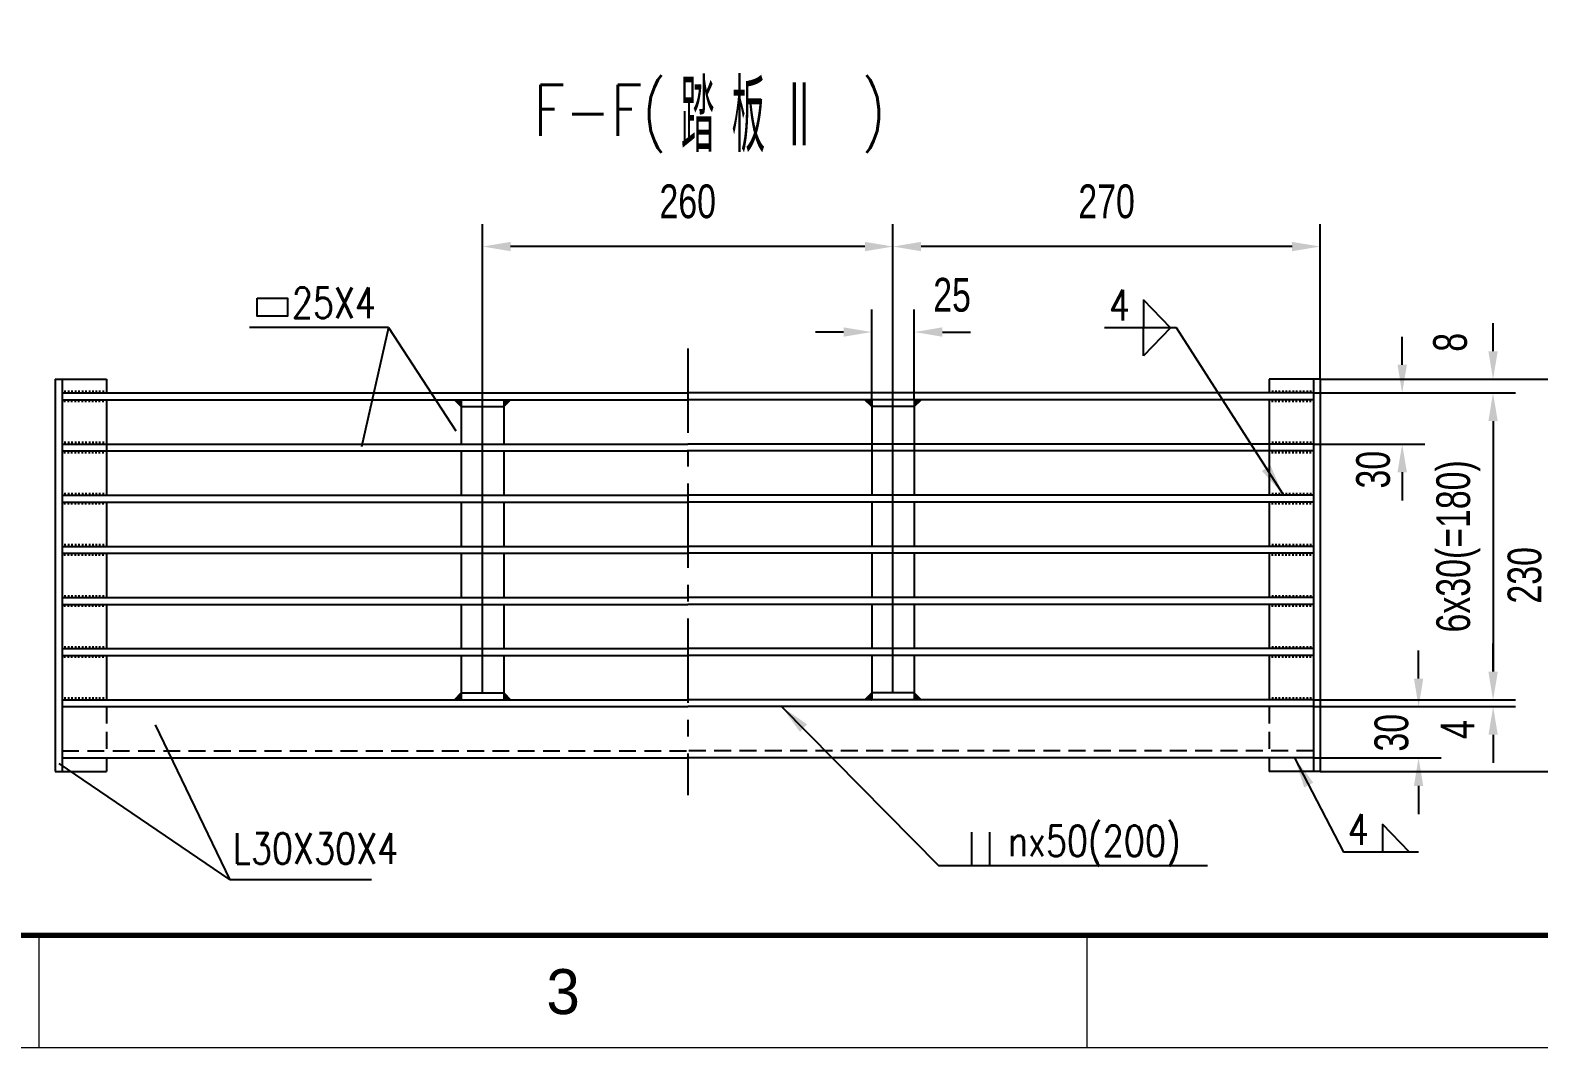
# Model space of a CAD drawing. Extents: x 148 to 221443, y -36682 to 6758.
# Drawn here: x 170254 to 172936, y -12368 to -10559 of the extents above; entities that cross this region are included whole.
import ezdxf
from ezdxf.enums import TextEntityAlignment as Align

# ---------------------------------------------------------------- set-up
doc = ezdxf.new("R2010")
doc.units = 0
doc.header["$LTSCALE"] = 10
doc.header["$MEASUREMENT"] = 0
doc.linetypes.add('CENTERX2', pattern=[4, 2.5, -0.5, 0.5, -0.5])
doc.linetypes.add('HIDDENX2', pattern=[0.75, 0.5, -0.25])
for name, color, linetype in [('2', 4, 'Continuous'), ('CENTER', 1, 'CENTERX2'), ('DIM', 4, 'Continuous'), ('HIDDEN', 7, 'HIDDENX2'), ('RED', 7, 'Continuous')]:
    doc.layers.add(name, color=color, linetype=linetype)
doc.layers.add('2（细实线）', color=3, linetype='Continuous', lineweight=20)
doc.layers.add('图框层', color=7, linetype='Continuous', lineweight=15)
doc.styles.add('HZ', font='ROMS.SHX', dxfattribs={"width": 0.75, "bigfont": 'GBCBIG.SHX'})
doc.styles.get("Standard").update_dxf_attribs({"font": 'wison_e.shx', "width": 0.75, "bigfont": 'wison_c.shx'})
doc.styles.add('XW', font='ROMANS.shx', dxfattribs={"width": 0.85})
doc.dimstyles.new('DIM1', dxfattribs={"dimscale": 20, "dimtxt": 3, "dimasz": 2.5, "dimexe": 2, "dimexo": 0, "dimgap": 1, "dimtad": 0, "dimdec": 0, "dimzin": 0, "dimdsep": 46, "dimtxsty": 'Standard', "dimcen": 2, "dimclrd": 3, "dimclre": 3, "dimclrt": 3, "dimadec": 0, "dimazin": 0, "dimtfac": 0.666667, "dimtdec": 0, "dimtofl": 0, "dimtmove": 2, "dimatfit": 1, "dimfxl": 2, "dimtvp": 1.333333, "dimtolj": 1, "dimtzin": 0, "dimarcsym": 0})

# ---------------------------------------------------------------- blocks, each defined once
blk = doc.blocks.new('*D744')
at = {"layer": 'Defpoints', "color": 0}
for p in [(171825.5, -11095.6), (171749.8, -11215.9), (171825.5, -11215.9)]:
    blk.add_point(p, dxfattribs=at)
at = {"layer": 'DIM', "color": 3, "lineweight": -2}
for p, q in [((171749.8, -11215.9), (171749.8, -11055.6)), ((171825.5, -11215.9), (171825.5, -11055.6)), ((171699.8, -11095.6), (171649.8, -11095.6)), ((171875.5, -11095.6), (171925.5, -11095.6))]:
    blk.add_line(p, q, dxfattribs=at)
at = {"layer": 'DIM', "color": 3}
for points in [[(171699.8, -11103.9), (171699.8, -11087.2), (171749.8, -11095.6)], [(171875.5, -11087.2), (171875.5, -11103.9), (171825.5, -11095.6)]]:
    blk.add_solid(points, dxfattribs=at)
at = {"layer": 'DIM', "color": 3, "insert": (171892.7, -11029.7), "char_height": 60, "attachment_point": 5}
blk.add_mtext('\\A1;25', dxfattribs=at)
blk = doc.blocks.new('*D745')
at = {"layer": 'Defpoints', "color": 0}
for p in [(171787.7, -10943.6), (172547.1, -11179.6), (171787.7, -11737.1)]:
    blk.add_point(p, dxfattribs=at)
at = {"layer": 'DIM', "color": 3, "lineweight": -2}
for p, q in [((171787.7, -11737.1), (171787.7, -10903.6)), ((172547.1, -11179.6), (172547.1, -10903.6)), ((172497.1, -10943.6), (171837.7, -10943.6))]:
    blk.add_line(p, q, dxfattribs=at)
at = {"layer": 'DIM', "color": 3}
for points in [[(171837.7, -10935.3), (171837.7, -10951.9), (171787.7, -10943.6)], [(172497.1, -10951.9), (172497.1, -10935.3), (172547.1, -10943.6)]]:
    blk.add_solid(points, dxfattribs=at)
at = {"layer": 'DIM', "color": 3, "insert": (172167.4, -10863.6), "char_height": 60, "attachment_point": 5}
blk.add_mtext('\\A1;270', dxfattribs=at)
blk = doc.blocks.new('*D746')
at = {"layer": 'Defpoints', "color": 0}
for p in [(171058, -10943.6), (171787.7, -11179.6), (171058, -11737.1)]:
    blk.add_point(p, dxfattribs=at)
at = {"layer": 'DIM', "color": 3, "lineweight": -2}
for p, q in [((171058, -11737.1), (171058, -10903.6)), ((171787.7, -11179.6), (171787.7, -10903.6)), ((171737.7, -10943.6), (171108, -10943.6))]:
    blk.add_line(p, q, dxfattribs=at)
at = {"layer": 'DIM', "color": 3}
for points in [[(171108, -10935.3), (171108, -10951.9), (171058, -10943.6)], [(171737.7, -10951.9), (171737.7, -10935.3), (171787.7, -10943.6)]]:
    blk.add_solid(points, dxfattribs=at)
at = {"layer": 'DIM', "color": 3, "insert": (171422.8, -10863.6), "char_height": 60, "attachment_point": 5}
blk.add_mtext('\\A1;260', dxfattribs=at)
blk = doc.blocks.new('*D747')
at = {"layer": 'Defpoints', "color": 0}
for p in [(172534.9, -11203.8), (172534.9, -11294.7), (172692.8, -11294.7)]:
    blk.add_point(p, dxfattribs=at)
at = {"layer": 'DIM', "color": 3, "lineweight": -2}
for p, q in [((172692.8, -11153.8), (172692.8, -11103.8)), ((172534.9, -11203.8), (172732.8, -11203.8)), ((172534.9, -11294.7), (172732.8, -11294.7)), ((172692.8, -11344.7), (172692.8, -11394.7))]:
    blk.add_line(p, q, dxfattribs=at)
at = {"layer": 'DIM', "color": 3}
for points in [[(172684.5, -11153.8), (172701.2, -11153.8), (172692.8, -11203.8)], [(172701.2, -11344.7), (172684.5, -11344.7), (172692.8, -11294.7)]]:
    blk.add_solid(points, dxfattribs=at)
at = {"layer": 'DIM', "color": 3, "insert": (172641.4, -11340.2), "char_height": 60, "attachment_point": 5, "rotation": 90}
blk.add_mtext('\\A1;30', dxfattribs=at)
blk = doc.blocks.new('*D748')
at = {"layer": 'Defpoints', "color": 0}
for p in [(172534.9, -11203.8), (172534.9, -11749.2), (172854.3, -11749.2)]:
    blk.add_point(p, dxfattribs=at)
at = {"layer": 'DIM', "color": 3, "lineweight": -2}
for p, q in [((172534.9, -11203.8), (172894.3, -11203.8)), ((172854.3, -11253.8), (172854.3, -11699.2)), ((172534.9, -11749.2), (172894.3, -11749.2))]:
    blk.add_line(p, q, dxfattribs=at)
at = {"layer": 'DIM', "color": 3}
for points in [[(172862.7, -11253.8), (172846, -11253.8), (172854.3, -11203.8)], [(172846, -11699.2), (172862.7, -11699.2), (172854.3, -11749.2)]]:
    blk.add_solid(points, dxfattribs=at)
at = {"layer": 'DIM', "color": 3, "insert": (172792.5, -11476.5), "char_height": 60, "attachment_point": 5, "rotation": 90}
blk.add_mtext('\\A1;6x30(=180)', dxfattribs=at)
blk = doc.blocks.new('*D749')
at = {"layer": 'Defpoints', "color": 0}
for p in [(172547.1, -11179.6), (172547.1, -11876.5), (172990.6, -11876.5)]:
    blk.add_point(p, dxfattribs=at)
at = {"layer": 'DIM', "color": 3, "lineweight": -2}
for p, q in [((172547.1, -11179.6), (173030.6, -11179.6)), ((172990.6, -11229.6), (172990.6, -11826.5)), ((172547.1, -11876.5), (173030.6, -11876.5))]:
    blk.add_line(p, q, dxfattribs=at)
at = {"layer": 'DIM', "color": 3}
for points in [[(172998.9, -11229.6), (172982.3, -11229.6), (172990.6, -11179.6)], [(172982.3, -11826.5), (172998.9, -11826.5), (172990.6, -11876.5)]]:
    blk.add_solid(points, dxfattribs=at)
at = {"layer": 'DIM', "color": 3, "insert": (172910.6, -11528), "char_height": 60, "attachment_point": 5, "rotation": 90}
blk.add_mtext('\\A1;230', dxfattribs=at)
blk = doc.blocks.new('*D750')
at = {"layer": 'Defpoints', "color": 0}
for p in [(172547.1, -11179.6), (172534.9, -11203.8), (172854.3, -11203.8)]:
    blk.add_point(p, dxfattribs=at)
at = {"layer": 'DIM', "color": 3, "lineweight": -2}
for p, q in [((172854.3, -11129.6), (172854.3, -11079.6)), ((172547.1, -11179.6), (172894.3, -11179.6)), ((172534.9, -11203.8), (172894.3, -11203.8)), ((172854.3, -11253.8), (172854.3, -11303.8))]:
    blk.add_line(p, q, dxfattribs=at)
at = {"layer": 'DIM', "color": 3}
for points in [[(172846, -11129.6), (172862.7, -11129.6), (172854.3, -11179.6)], [(172862.7, -11253.8), (172846, -11253.8), (172854.3, -11203.8)]]:
    blk.add_solid(points, dxfattribs=at)
at = {"layer": 'DIM', "color": 3, "insert": (172778.3, -11113.8), "char_height": 60, "attachment_point": 5, "rotation": 90}
blk.add_mtext('\\A1;8', dxfattribs=at)
blk = doc.blocks.new('*D751')
at = {"layer": 'Defpoints', "color": 0}
for p in [(172534.9, -11749.2), (172534.9, -11761.4), (172854.5, -11749.2)]:
    blk.add_point(p, dxfattribs=at)
at = {"layer": 'DIM', "color": 3, "lineweight": -2}
for p, q in [((172854.5, -11699.2), (172854.5, -11649.2)), ((172534.9, -11749.2), (172894.5, -11749.2)), ((172534.9, -11761.4), (172894.5, -11761.4)), ((172854.5, -11811.4), (172854.5, -11861.4))]:
    blk.add_line(p, q, dxfattribs=at)
at = {"layer": 'DIM', "color": 3}
for points in [[(172846.2, -11699.2), (172862.8, -11699.2), (172854.5, -11749.2)], [(172862.8, -11811.4), (172846.2, -11811.4), (172854.5, -11761.4)]]:
    blk.add_solid(points, dxfattribs=at)
at = {"layer": 'DIM', "color": 3, "insert": (172791.3, -11802.1), "char_height": 60, "attachment_point": 5, "rotation": 90}
blk.add_mtext('\\A1;4', dxfattribs=at)
blk = doc.blocks.new('*D752')
at = {"color": 3, "linetype": 'Continuous', "lineweight": -2}
for p, q in [((172722, -11711.4), (172722, -11661.4)), ((172534.9, -11761.4), (172762, -11761.4)), ((172534.9, -11852.3), (172762, -11852.3)), ((172722, -11902.3), (172722, -11952.3))]:
    blk.add_line(p, q, dxfattribs=at)
at = {"color": 3}
for points in [[(172713.7, -11711.4), (172730.3, -11711.4), (172722, -11761.4)], [(172730.3, -11902.3), (172713.7, -11902.3), (172722, -11852.3)]]:
    blk.add_solid(points, dxfattribs=at)
at = {"layer": 'Defpoints', "color": 0}
for p in [(172534.9, -11761.4), (172722, -11761.4), (172534.9, -11852.3)]:
    blk.add_point(p, dxfattribs=at)
at = {"color": 3, "insert": (172674, -11807.8), "char_height": 60, "attachment_point": 5, "rotation": 90}
blk.add_mtext('\\A1;30', dxfattribs=at)
blk = doc.blocks.new('a2')
for p, q in [((15522.42, 9706.74), (15522.42, 9716.74)), ((15615.59, 9706.74), (15615.59, 9716.74))]:
    blk.add_line(p, q)
at = {"layer": '图框层', "ltscale": 10}
blk.add_lwpolyline([(15311.09, 10126.74), (15905.09, 10126.74), (15905.09, 9706.74), (15311.09, 9706.74)], close=True, dxfattribs=at)
at = {"layer": '图框层', "ltscale": 10, "const_width": 0.5}
blk.add_lwpolyline([(15336.09, 10116.74), (15895.09, 10116.74), (15895.09, 9716.74), (15336.09, 9716.74)], close=True, dxfattribs=at)
at = {"style": 'HZ'}
blk.add_text('3', height=4, dxfattribs=at).set_placement((15569, 9711.74), align=Align.MIDDLE)

msp = doc.modelspace()

# ---------------------------------------------------------------- hatches: boundary and pattern name
at = {"layer": 'RED'}
h = msp.add_hatch(dxfattribs=at)
h.set_pattern_fill('ANSI37', color=3, scale=15.151515, style=0)
h.set_pattern_definition([(45, (129461.083, -10251.3442), (-1.33921739, 1.33921739), []), (135, (129461.083, -10251.3442), (-1.33921739, -1.33921739), [])])
h.paths.add_polyline_path([(171020.0932, -11215.9151), (171007.972, -11215.9151), (171020.0932, -11228.0363)])
h = msp.add_hatch(dxfattribs=at)
h.set_pattern_fill('ANSI37', color=3, scale=15.151515, style=0)
h.set_pattern_definition([(135, (212654.8609, -10251.3442), (1.33921739, 1.33921739), []), (45, (212654.8609, -10251.3442), (1.33921739, -1.33921739), [])])
h.paths.add_polyline_path([(171095.8508, -11215.9151), (171107.972, -11215.9151), (171095.8508, -11228.0363)])
h = msp.add_hatch(dxfattribs=at)
h.set_pattern_fill('ANSI37', color=3, scale=15.151515, style=0)
h.set_pattern_definition([(45, (130190.78, -10251.3442), (-1.33921739, 1.33921739), []), (135, (130190.78, -10251.3442), (-1.33921739, -1.33921739), [])])
h.paths.add_polyline_path([(171749.7902, -11215.9151), (171737.6689, -11215.9151), (171749.7902, -11228.0363)])
h = msp.add_hatch(dxfattribs=at)
h.set_pattern_fill('ANSI37', color=3, scale=15.151515, style=0)
h.set_pattern_definition([(135, (213384.5579, -10251.3442), (1.33921739, 1.33921739), []), (45, (213384.5579, -10251.3442), (1.33921739, -1.33921739), [])])
h.paths.add_polyline_path([(171825.5477, -11215.9151), (171837.6689, -11215.9151), (171825.5477, -11228.0363)])
h = msp.add_hatch(dxfattribs=at)
h.set_pattern_fill('ANSI37', color=3, scale=15.151515, style=0)
h.set_pattern_definition([(315, (129461.083, -12713.8194), (-1.33921739, -1.33921739), []), (225, (129461.083, -12713.8194), (-1.33921739, 1.33921739), [])])
h.paths.add_polyline_path([(171020.0932, -11749.2485), (171007.972, -11749.2485), (171020.0932, -11737.1273)])
h = msp.add_hatch(dxfattribs=at)
h.set_pattern_fill('ANSI37', color=3, scale=15.151515, style=0)
h.set_pattern_definition([(225, (212654.8609, -12713.8194), (1.33921739, -1.33921739), []), (315, (212654.8609, -12713.8194), (1.33921739, 1.33921739), [])])
h.paths.add_polyline_path([(171095.8508, -11749.2485), (171107.972, -11749.2485), (171095.8508, -11737.1273)])
h = msp.add_hatch(dxfattribs=at)
h.set_pattern_fill('ANSI37', color=3, scale=15.151515, style=0)
h.set_pattern_definition([(315, (130190.78, -12713.8194), (-1.33921739, -1.33921739), []), (225, (130190.78, -12713.8194), (-1.33921739, 1.33921739), [])])
h.paths.add_polyline_path([(171749.7902, -11749.2485), (171737.6689, -11749.2485), (171749.7902, -11737.1273)])
h = msp.add_hatch(dxfattribs=at)
h.set_pattern_fill('ANSI37', color=3, scale=15.151515, style=0)
h.set_pattern_definition([(225, (213384.5579, -12713.8194), (1.33921739, -1.33921739), []), (315, (213384.5579, -12713.8194), (1.33921739, 1.33921739), [])])
h.paths.add_polyline_path([(171825.5477, -11749.2485), (171837.6689, -11749.2485), (171825.5477, -11737.1273)])

# ---------------------------------------------------------------- linework, layer by layer
at = {"linetype": 'Continuous'}
for p, q in [((172281.0686, -11088.132), (172233.2702, -11038.4825)), ((172233.2702, -11038.4825), (172233.2702, -11088.132)), ((172281.0686, -11088.132), (172233.2702, -11137.7814)), ((172233.2702, -11137.7814), (172233.2702, -11088.132)), ((171927.1383, -11984.6919), (171927.1383, -12044.2712)), ((171959.038, -11984.6919), (171959.038, -12044.2712)), ((172705.587, -12020.0125), (172657.7886, -11970.3631)), ((172657.7886, -11970.3631), (172657.7886, -12020.0125))]:
    msp.add_line(p, q, dxfattribs=at)
at = {"color": 3}
for p, q in [((170890.9463, -11087.5648), (170643.7382, -11087.5648)), ((170890.9463, -11087.5648), (170843.1966, -11299.387)), ((170890.9463, -11087.5648), (171010.6456, -11271.0405)), ((171589.7201, -11761.3697), (171869.1792, -12044.2712)), ((170609.6581, -12068.9743), (170476.6209, -11793.4361)), ((172501.6083, -11852.2788), (172588.3655, -12020.0125)), ((170609.6581, -12068.9743), (170305.5331, -11862.6928)), ((172722.1108, -12020.0125), (172588.3655, -12020.0125)), ((172346.859, -12044.2712), (171869.1792, -12044.2712)), ((170860.7973, -12068.9743), (170609.6581, -12068.9743))]:
    msp.add_line(p, q, dxfattribs=at)
at = {"color": 3, "linetype": 'Continuous'}
for p, q in [((172291.3745, -11088.132), (172163.8472, -11088.132)), ((172480.5806, -11383.4107), (172291.3745, -11088.132))]:
    msp.add_line(p, q, dxfattribs=at)
at = {"color": 2, "linetype": 'HIDDENX2', "ltscale": 6}
msp.add_line((172456.1538, -11761.3697), (172456.1538, -11840.1576), dxfattribs=at)
at = {"ltscale": 6}
msp.add_line((172705.587, -12020.0125), (172657.7886, -12020.0125), dxfattribs=at)
at = {"color": 3}
msp.add_lwpolyline([(170657.3685, -11035.2008), (170711.6081, -11035.2008), (170711.6081, -11067.3872), (170657.3685, -11067.3872)], close=True, dxfattribs=at)
at = {"color": 3, "linetype": 'Continuous'}
msp.add_solid([(172443.4983, -11342.3894), (172458.8069, -11332.58), (172480.5806, -11383.4107)], dxfattribs=at)
at = {"color": 3}
for points in [[(171622.3223, -11806.0345), (171635.0459, -11793.0465), (171589.7201, -11761.3697)], [(172518.5926, -11904.9037), (172534.7421, -11896.5507), (172501.6083, -11852.2788)]]:
    msp.add_solid(points, dxfattribs=at)
at = {"layer": 'CENTER', "color": 1, "ltscale": 6}
msp.add_line((171422.8205, -11124.6319), (171422.8205, -11918.7344), dxfattribs=at)
at = {"layer": 'DIM'}
for p, q in [((170315.8324, -11199.3911), (170315.8324, -11203.7939)), ((170322.021, -11199.3911), (170322.021, -11203.7939)), ((170328.2097, -11199.3911), (170328.2097, -11203.7939)), ((170334.3983, -11199.3911), (170334.3983, -11203.7939)), ((170340.587, -11199.3911), (170340.587, -11203.7939)), ((170346.7756, -11199.3911), (170346.7756, -11203.7939)), ((170352.9643, -11199.3911), (170352.9643, -11203.7939)), ((170359.1529, -11199.3911), (170359.1529, -11203.7939)), ((170365.0603, -11199.3911), (170365.0603, -11203.7939)), ((170371.2489, -11199.3911), (170371.2489, -11203.7939)), ((170377.4376, -11199.3911), (170377.4376, -11203.7939)), ((170383.6262, -11199.3911), (170383.6262, -11203.7939)), ((172462.0147, -11199.3911), (172462.0147, -11203.7939)), ((172468.2033, -11199.3911), (172468.2033, -11203.7939)), ((172474.392, -11199.3911), (172474.392, -11203.7939)), ((172480.5806, -11199.3911), (172480.5806, -11203.7939)), ((172486.488, -11199.3911), (172486.488, -11203.7939)), ((172492.6767, -11199.3911), (172492.6767, -11203.7939)), ((172498.8653, -11199.3911), (172498.8653, -11203.7939)), ((172505.0539, -11199.3911), (172505.0539, -11203.7939)), ((172511.2426, -11199.3911), (172511.2426, -11203.7939)), ((172517.4312, -11199.3911), (172517.4312, -11203.7939)), ((172523.6199, -11199.3911), (172523.6199, -11203.7939)), ((172529.8085, -11199.3911), (172529.8085, -11203.7939)), ((170315.8324, -11220.318), (170315.8324, -11215.9151)), ((170322.021, -11220.318), (170322.021, -11215.9151)), ((170328.2097, -11220.318), (170328.2097, -11215.9151)), ((170334.3983, -11220.318), (170334.3983, -11215.9151)), ((170340.587, -11220.318), (170340.587, -11215.9151)), ((170346.7756, -11220.318), (170346.7756, -11215.9151)), ((170352.9643, -11220.318), (170352.9643, -11215.9151)), ((170359.1529, -11220.318), (170359.1529, -11215.9151)), ((170365.0603, -11220.318), (170365.0603, -11215.9151)), ((170371.2489, -11220.318), (170371.2489, -11215.9151)), ((170377.4376, -11220.318), (170377.4376, -11215.9151)), ((170383.6262, -11220.318), (170383.6262, -11215.9151)), ((172462.0147, -11220.318), (172462.0147, -11215.9151)), ((172468.2033, -11220.318), (172468.2033, -11215.9151)), ((172474.392, -11220.318), (172474.392, -11215.9151)), ((172480.5806, -11220.318), (172480.5806, -11215.9151)), ((172486.488, -11220.318), (172486.488, -11215.9151)), ((172492.6767, -11220.318), (172492.6767, -11215.9151)), ((172498.8653, -11220.318), (172498.8653, -11215.9151)), ((172505.0539, -11220.318), (172505.0539, -11215.9151)), ((172511.2426, -11220.318), (172511.2426, -11215.9151)), ((172517.4312, -11220.318), (172517.4312, -11215.9151)), ((172523.6199, -11220.318), (172523.6199, -11215.9151)), ((172529.8085, -11220.318), (172529.8085, -11215.9151)), ((170315.8324, -11290.3002), (170315.8324, -11294.703)), ((170315.8324, -11311.2271), (170315.8324, -11306.8242)), ((170322.021, -11290.3002), (170322.021, -11294.703)), ((170322.021, -11311.2271), (170322.021, -11306.8242)), ((170328.2097, -11290.3002), (170328.2097, -11294.703)), ((170328.2097, -11311.2271), (170328.2097, -11306.8242)), ((170334.3983, -11290.3002), (170334.3983, -11294.703)), ((170334.3983, -11311.2271), (170334.3983, -11306.8242)), ((170340.587, -11290.3002), (170340.587, -11294.703)), ((170340.587, -11311.2271), (170340.587, -11306.8242)), ((170346.7756, -11290.3002), (170346.7756, -11294.703)), ((170346.7756, -11311.2271), (170346.7756, -11306.8242)), ((170352.9643, -11290.3002), (170352.9643, -11294.703)), ((170352.9643, -11311.2271), (170352.9643, -11306.8242)), ((170359.1529, -11290.3002), (170359.1529, -11294.703)), ((170359.1529, -11311.2271), (170359.1529, -11306.8242)), ((170365.0603, -11290.3002), (170365.0603, -11294.703)), ((170365.0603, -11311.2271), (170365.0603, -11306.8242)), ((170371.2489, -11290.3002), (170371.2489, -11294.703)), ((170371.2489, -11311.2271), (170371.2489, -11306.8242)), ((170377.4376, -11290.3002), (170377.4376, -11294.703)), ((170377.4376, -11311.2271), (170377.4376, -11306.8242)), ((170383.6262, -11290.3002), (170383.6262, -11294.703)), ((170383.6262, -11311.2271), (170383.6262, -11306.8242)), ((172462.0147, -11290.3002), (172462.0147, -11294.703)), ((172462.0147, -11311.2271), (172462.0147, -11306.8242)), ((172468.2033, -11290.3002), (172468.2033, -11294.703)), ((172468.2033, -11311.2271), (172468.2033, -11306.8242)), ((172474.392, -11290.3002), (172474.392, -11294.703)), ((172474.392, -11311.2271), (172474.392, -11306.8242)), ((172480.5806, -11290.3002), (172480.5806, -11294.703)), ((172480.5806, -11311.2271), (172480.5806, -11306.8242)), ((172486.488, -11290.3002), (172486.488, -11294.703)), ((172486.488, -11311.2271), (172486.488, -11306.8242)), ((172492.6767, -11290.3002), (172492.6767, -11294.703)), ((172492.6767, -11311.2271), (172492.6767, -11306.8242)), ((172498.8653, -11290.3002), (172498.8653, -11294.703)), ((172498.8653, -11311.2271), (172498.8653, -11306.8242)), ((172505.0539, -11290.3002), (172505.0539, -11294.703)), ((172505.0539, -11311.2271), (172505.0539, -11306.8242)), ((172511.2426, -11290.3002), (172511.2426, -11294.703)), ((172511.2426, -11311.2271), (172511.2426, -11306.8242)), ((172517.4312, -11290.3002), (172517.4312, -11294.703)), ((172517.4312, -11311.2271), (172517.4312, -11306.8242)), ((172523.6199, -11290.3002), (172523.6199, -11294.703)), ((172523.6199, -11311.2271), (172523.6199, -11306.8242)), ((172529.8085, -11290.3002), (172529.8085, -11294.703)), ((172529.8085, -11311.2271), (172529.8085, -11306.8242)), ((170315.8324, -11381.2093), (170315.8324, -11385.6121)), ((170322.021, -11381.2093), (170322.021, -11385.6121)), ((170328.2097, -11381.2093), (170328.2097, -11385.6121)), ((170334.3983, -11381.2093), (170334.3983, -11385.6121)), ((170340.587, -11381.2093), (170340.587, -11385.6121)), ((170346.7756, -11381.2093), (170346.7756, -11385.6121)), ((170352.9643, -11381.2093), (170352.9643, -11385.6121)), ((170359.1529, -11381.2093), (170359.1529, -11385.6121)), ((170365.0603, -11381.2093), (170365.0603, -11385.6121)), ((170371.2489, -11381.2093), (170371.2489, -11385.6121)), ((170377.4376, -11381.2093), (170377.4376, -11385.6121)), ((170383.6262, -11381.2093), (170383.6262, -11385.6121)), ((172462.0147, -11381.2093), (172462.0147, -11385.6121)), ((172468.2033, -11381.2093), (172468.2033, -11385.6121)), ((172474.392, -11381.2093), (172474.392, -11385.6121)), ((172480.5806, -11381.2093), (172480.5806, -11385.6121)), ((172486.488, -11381.2093), (172486.488, -11385.6121)), ((172492.6767, -11381.2093), (172492.6767, -11385.6121)), ((172498.8653, -11381.2093), (172498.8653, -11385.6121)), ((172505.0539, -11381.2093), (172505.0539, -11385.6121)), ((172511.2426, -11381.2093), (172511.2426, -11385.6121)), ((172517.4312, -11381.2093), (172517.4312, -11385.6121)), ((172523.6199, -11381.2093), (172523.6199, -11385.6121)), ((172529.8085, -11381.2093), (172529.8085, -11385.6121)), ((170315.8324, -11402.1362), (170315.8324, -11397.7333)), ((170322.021, -11402.1362), (170322.021, -11397.7333)), ((170328.2097, -11402.1362), (170328.2097, -11397.7333)), ((170334.3983, -11402.1362), (170334.3983, -11397.7333)), ((170340.587, -11402.1362), (170340.587, -11397.7333)), ((170346.7756, -11402.1362), (170346.7756, -11397.7333)), ((170352.9643, -11402.1362), (170352.9643, -11397.7333)), ((170359.1529, -11402.1362), (170359.1529, -11397.7333)), ((170365.0603, -11402.1362), (170365.0603, -11397.7333)), ((170371.2489, -11402.1362), (170371.2489, -11397.7333)), ((170377.4376, -11402.1362), (170377.4376, -11397.7333)), ((170383.6262, -11402.1362), (170383.6262, -11397.7333)), ((172462.0147, -11402.1362), (172462.0147, -11397.7333)), ((172468.2033, -11402.1362), (172468.2033, -11397.7333)), ((172474.392, -11402.1362), (172474.392, -11397.7333)), ((172480.5806, -11402.1362), (172480.5806, -11397.7333)), ((172486.488, -11402.1362), (172486.488, -11397.7333)), ((172492.6767, -11402.1362), (172492.6767, -11397.7333)), ((172498.8653, -11402.1362), (172498.8653, -11397.7333)), ((172505.0539, -11402.1362), (172505.0539, -11397.7333)), ((172511.2426, -11402.1362), (172511.2426, -11397.7333)), ((172517.4312, -11402.1362), (172517.4312, -11397.7333)), ((172523.6199, -11402.1362), (172523.6199, -11397.7333)), ((172529.8085, -11402.1362), (172529.8085, -11397.7333)), ((170315.8324, -11472.1183), (170315.8324, -11476.5212)), ((170322.021, -11472.1183), (170322.021, -11476.5212)), ((170328.2097, -11472.1183), (170328.2097, -11476.5212)), ((170334.3983, -11472.1183), (170334.3983, -11476.5212)), ((170340.587, -11472.1183), (170340.587, -11476.5212)), ((170346.7756, -11472.1183), (170346.7756, -11476.5212)), ((170352.9643, -11472.1183), (170352.9643, -11476.5212)), ((170359.1529, -11472.1183), (170359.1529, -11476.5212)), ((170365.0603, -11472.1183), (170365.0603, -11476.5212)), ((170371.2489, -11472.1183), (170371.2489, -11476.5212)), ((170377.4376, -11472.1183), (170377.4376, -11476.5212)), ((170383.6262, -11472.1183), (170383.6262, -11476.5212)), ((172462.0147, -11472.1183), (172462.0147, -11476.5212)), ((172468.2033, -11472.1183), (172468.2033, -11476.5212)), ((172474.392, -11472.1183), (172474.392, -11476.5212)), ((172480.5806, -11472.1183), (172480.5806, -11476.5212)), ((172486.488, -11472.1183), (172486.488, -11476.5212)), ((172492.6767, -11472.1183), (172492.6767, -11476.5212)), ((172498.8653, -11472.1183), (172498.8653, -11476.5212)), ((172505.0539, -11472.1183), (172505.0539, -11476.5212)), ((172511.2426, -11472.1183), (172511.2426, -11476.5212)), ((172517.4312, -11472.1183), (172517.4312, -11476.5212)), ((172523.6199, -11472.1183), (172523.6199, -11476.5212)), ((172529.8085, -11472.1183), (172529.8085, -11476.5212)), ((170315.8324, -11493.0453), (170315.8324, -11488.6424)), ((170322.021, -11493.0453), (170322.021, -11488.6424)), ((170328.2097, -11493.0453), (170328.2097, -11488.6424)), ((170334.3983, -11493.0453), (170334.3983, -11488.6424)), ((170340.587, -11493.0453), (170340.587, -11488.6424)), ((170346.7756, -11493.0453), (170346.7756, -11488.6424)), ((170352.9643, -11493.0453), (170352.9643, -11488.6424)), ((170359.1529, -11493.0453), (170359.1529, -11488.6424)), ((170365.0603, -11493.0453), (170365.0603, -11488.6424)), ((170371.2489, -11493.0453), (170371.2489, -11488.6424)), ((170377.4376, -11493.0453), (170377.4376, -11488.6424)), ((170383.6262, -11493.0453), (170383.6262, -11488.6424)), ((172462.0147, -11493.0453), (172462.0147, -11488.6424)), ((172468.2033, -11493.0453), (172468.2033, -11488.6424)), ((172474.392, -11493.0453), (172474.392, -11488.6424)), ((172480.5806, -11493.0453), (172480.5806, -11488.6424)), ((172486.488, -11493.0453), (172486.488, -11488.6424)), ((172492.6767, -11493.0453), (172492.6767, -11488.6424)), ((172498.8653, -11493.0453), (172498.8653, -11488.6424)), ((172505.0539, -11493.0453), (172505.0539, -11488.6424)), ((172511.2426, -11493.0453), (172511.2426, -11488.6424)), ((172517.4312, -11493.0453), (172517.4312, -11488.6424)), ((172523.6199, -11493.0453), (172523.6199, -11488.6424)), ((172529.8085, -11493.0453), (172529.8085, -11488.6424)), ((170315.8324, -11563.0274), (170315.8324, -11567.4303)), ((170315.8324, -11583.9543), (170315.8324, -11579.5515)), ((170322.021, -11563.0274), (170322.021, -11567.4303)), ((170322.021, -11583.9543), (170322.021, -11579.5515)), ((170328.2097, -11563.0274), (170328.2097, -11567.4303)), ((170328.2097, -11583.9543), (170328.2097, -11579.5515)), ((170334.3983, -11563.0274), (170334.3983, -11567.4303)), ((170334.3983, -11583.9543), (170334.3983, -11579.5515)), ((170340.587, -11563.0274), (170340.587, -11567.4303)), ((170340.587, -11583.9543), (170340.587, -11579.5515)), ((170346.7756, -11563.0274), (170346.7756, -11567.4303)), ((170346.7756, -11583.9543), (170346.7756, -11579.5515)), ((170352.9643, -11563.0274), (170352.9643, -11567.4303)), ((170352.9643, -11583.9543), (170352.9643, -11579.5515)), ((170359.1529, -11563.0274), (170359.1529, -11567.4303)), ((170359.1529, -11583.9543), (170359.1529, -11579.5515)), ((170365.0603, -11563.0274), (170365.0603, -11567.4303)), ((170365.0603, -11583.9543), (170365.0603, -11579.5515)), ((170371.2489, -11563.0274), (170371.2489, -11567.4303)), ((170371.2489, -11583.9543), (170371.2489, -11579.5515)), ((170377.4376, -11563.0274), (170377.4376, -11567.4303)), ((170377.4376, -11583.9543), (170377.4376, -11579.5515)), ((170383.6262, -11563.0274), (170383.6262, -11567.4303)), ((170383.6262, -11583.9543), (170383.6262, -11579.5515)), ((172462.0147, -11563.0274), (172462.0147, -11567.4303)), ((172462.0147, -11583.9543), (172462.0147, -11579.5515)), ((172468.2033, -11563.0274), (172468.2033, -11567.4303)), ((172468.2033, -11583.9543), (172468.2033, -11579.5515)), ((172474.392, -11563.0274), (172474.392, -11567.4303)), ((172474.392, -11583.9543), (172474.392, -11579.5515)), ((172480.5806, -11563.0274), (172480.5806, -11567.4303)), ((172480.5806, -11583.9543), (172480.5806, -11579.5515)), ((172486.488, -11563.0274), (172486.488, -11567.4303)), ((172486.488, -11583.9543), (172486.488, -11579.5515)), ((172492.6767, -11563.0274), (172492.6767, -11567.4303)), ((172492.6767, -11583.9543), (172492.6767, -11579.5515)), ((172498.8653, -11563.0274), (172498.8653, -11567.4303)), ((172498.8653, -11583.9543), (172498.8653, -11579.5515)), ((172505.0539, -11563.0274), (172505.0539, -11567.4303)), ((172505.0539, -11583.9543), (172505.0539, -11579.5515)), ((172511.2426, -11563.0274), (172511.2426, -11567.4303)), ((172511.2426, -11583.9543), (172511.2426, -11579.5515)), ((172517.4312, -11563.0274), (172517.4312, -11567.4303)), ((172517.4312, -11583.9543), (172517.4312, -11579.5515)), ((172523.6199, -11563.0274), (172523.6199, -11567.4303)), ((172523.6199, -11583.9543), (172523.6199, -11579.5515)), ((172529.8085, -11563.0274), (172529.8085, -11567.4303)), ((172529.8085, -11583.9543), (172529.8085, -11579.5515)), ((170315.8324, -11653.9365), (170315.8324, -11658.3394)), ((170322.021, -11653.9365), (170322.021, -11658.3394)), ((170328.2097, -11653.9365), (170328.2097, -11658.3394)), ((170334.3983, -11653.9365), (170334.3983, -11658.3394)), ((170340.587, -11653.9365), (170340.587, -11658.3394)), ((170346.7756, -11653.9365), (170346.7756, -11658.3394)), ((170352.9643, -11653.9365), (170352.9643, -11658.3394)), ((170359.1529, -11653.9365), (170359.1529, -11658.3394)), ((170365.0603, -11653.9365), (170365.0603, -11658.3394)), ((170371.2489, -11653.9365), (170371.2489, -11658.3394)), ((170377.4376, -11653.9365), (170377.4376, -11658.3394)), ((170383.6262, -11653.9365), (170383.6262, -11658.3394)), ((172462.0147, -11653.9365), (172462.0147, -11658.3394)), ((172468.2033, -11653.9365), (172468.2033, -11658.3394)), ((172474.392, -11653.9365), (172474.392, -11658.3394)), ((172480.5806, -11653.9365), (172480.5806, -11658.3394)), ((172486.488, -11653.9365), (172486.488, -11658.3394)), ((172492.6767, -11653.9365), (172492.6767, -11658.3394)), ((172498.8653, -11653.9365), (172498.8653, -11658.3394)), ((172505.0539, -11653.9365), (172505.0539, -11658.3394)), ((172511.2426, -11653.9365), (172511.2426, -11658.3394)), ((172517.4312, -11653.9365), (172517.4312, -11658.3394)), ((172523.6199, -11653.9365), (172523.6199, -11658.3394)), ((172529.8085, -11653.9365), (172529.8085, -11658.3394)), ((170315.8324, -11674.8634), (170315.8324, -11670.4606)), ((170322.021, -11674.8634), (170322.021, -11670.4606)), ((170328.2097, -11674.8634), (170328.2097, -11670.4606)), ((170334.3983, -11674.8634), (170334.3983, -11670.4606)), ((170340.587, -11674.8634), (170340.587, -11670.4606)), ((170346.7756, -11674.8634), (170346.7756, -11670.4606)), ((170352.9643, -11674.8634), (170352.9643, -11670.4606)), ((170359.1529, -11674.8634), (170359.1529, -11670.4606)), ((170365.0603, -11674.8634), (170365.0603, -11670.4606)), ((170371.2489, -11674.8634), (170371.2489, -11670.4606)), ((170377.4376, -11674.8634), (170377.4376, -11670.4606)), ((170383.6262, -11674.8634), (170383.6262, -11670.4606)), ((172462.0147, -11674.8634), (172462.0147, -11670.4606)), ((172468.2033, -11674.8634), (172468.2033, -11670.4606)), ((172474.392, -11674.8634), (172474.392, -11670.4606)), ((172480.5806, -11674.8634), (172480.5806, -11670.4606)), ((172486.488, -11674.8634), (172486.488, -11670.4606)), ((172492.6767, -11674.8634), (172492.6767, -11670.4606)), ((172498.8653, -11674.8634), (172498.8653, -11670.4606)), ((172505.0539, -11674.8634), (172505.0539, -11670.4606)), ((172511.2426, -11674.8634), (172511.2426, -11670.4606)), ((172517.4312, -11674.8634), (172517.4312, -11670.4606)), ((172523.6199, -11674.8634), (172523.6199, -11670.4606)), ((172529.8085, -11674.8634), (172529.8085, -11670.4606)), ((170315.8324, -11744.8456), (170315.8324, -11749.2485)), ((170322.021, -11744.8456), (170322.021, -11749.2485)), ((170328.2097, -11744.8456), (170328.2097, -11749.2485)), ((170334.3983, -11744.8456), (170334.3983, -11749.2485)), ((170340.587, -11744.8456), (170340.587, -11749.2485)), ((170346.7756, -11744.8456), (170346.7756, -11749.2485)), ((170352.9643, -11744.8456), (170352.9643, -11749.2485)), ((170359.1529, -11744.8456), (170359.1529, -11749.2485)), ((170365.0603, -11744.8456), (170365.0603, -11749.2485)), ((170371.2489, -11744.8456), (170371.2489, -11749.2485)), ((170377.4376, -11744.8456), (170377.4376, -11749.2485)), ((170383.6262, -11744.8456), (170383.6262, -11749.2485)), ((172462.0147, -11744.8456), (172462.0147, -11749.2485)), ((172468.2033, -11744.8456), (172468.2033, -11749.2485)), ((172474.392, -11744.8456), (172474.392, -11749.2485)), ((172480.5806, -11744.8456), (172480.5806, -11749.2485)), ((172486.488, -11744.8456), (172486.488, -11749.2485)), ((172492.6767, -11744.8456), (172492.6767, -11749.2485)), ((172498.8653, -11744.8456), (172498.8653, -11749.2485)), ((172505.0539, -11744.8456), (172505.0539, -11749.2485)), ((172511.2426, -11744.8456), (172511.2426, -11749.2485)), ((172517.4312, -11744.8456), (172517.4312, -11749.2485)), ((172523.6199, -11744.8456), (172523.6199, -11749.2485)), ((172529.8085, -11744.8456), (172529.8085, -11749.2485))]:
    msp.add_line(p, q, dxfattribs=at)
at = {"layer": 'HIDDEN', "ltscale": 6}
for p, q in [((170389.4871, -11761.3697), (170389.4871, -11840.1576)), ((170310.6992, -11840.1576), (171422.8205, -11840.1576)), ((172534.9417, -11840.1576), (171422.8205, -11840.1576))]:
    msp.add_line(p, q, dxfattribs=at)
at = {"layer": 'RED'}
for p, q in [((170298.578, -11179.5515), (170298.578, -11876.5212)), ((170298.578, -11179.5515), (170389.4871, -11179.5515)), ((170310.6992, -11179.5515), (170310.6992, -11876.5212)), ((170389.4871, -11179.5515), (170389.4871, -11203.7939)), ((172456.1538, -11179.5515), (172456.1538, -11203.7939)), ((172547.0629, -11179.5515), (172456.1538, -11179.5515)), ((172534.9417, -11179.5515), (172534.9417, -11876.5212)), ((172547.0629, -11179.5515), (172547.0629, -11876.5212)), ((170310.6992, -11203.7939), (171422.8205, -11203.7939)), ((172534.9417, -11203.7939), (171422.8205, -11203.7939)), ((170310.6992, -11215.9151), (171422.8205, -11215.9151)), ((170389.4871, -11215.9151), (170389.4871, -11385.6121)), ((171020.0932, -11228.0363), (171007.972, -11215.9151)), ((171020.0932, -11215.9151), (171020.0932, -11294.703)), ((171020.0932, -11228.0363), (171095.8508, -11228.0363)), ((171095.8508, -11215.9151), (171095.8508, -11294.703)), ((171095.8508, -11228.0363), (171107.972, -11215.9151)), ((172534.9417, -11215.9151), (171422.8205, -11215.9151)), ((171749.7902, -11228.0363), (171737.6689, -11215.9151)), ((171749.7902, -11215.9151), (171749.7902, -11385.6121)), ((171825.5477, -11228.0363), (171749.7902, -11228.0363)), ((171825.5477, -11228.0363), (171837.6689, -11215.9151)), ((171825.5477, -11215.9151), (171825.5477, -11385.6121)), ((172456.1538, -11215.9151), (172456.1538, -11385.6121)), ((170310.6992, -11294.703), (171422.8205, -11294.703)), ((170310.6992, -11306.8242), (171422.8205, -11306.8242)), ((171020.0932, -11306.8242), (171020.0932, -11385.6121)), ((171095.8508, -11306.8242), (171095.8508, -11385.6121)), ((172534.9417, -11294.703), (171422.8205, -11294.703)), ((172534.9417, -11306.8242), (171422.8205, -11306.8242)), ((170310.6992, -11385.6121), (171422.8205, -11385.6121)), ((172534.9417, -11385.6121), (171422.8205, -11385.6121)), ((170310.6992, -11397.7333), (171422.8205, -11397.7333)), ((170389.4871, -11397.7333), (170389.4871, -11476.5212)), ((171020.0932, -11397.7333), (171020.0932, -11476.5212)), ((171095.8508, -11397.7333), (171095.8508, -11476.5212)), ((172534.9417, -11397.7333), (171422.8205, -11397.7333)), ((171749.7902, -11397.7333), (171749.7902, -11476.5212)), ((171825.5477, -11397.7333), (171825.5477, -11476.5212)), ((172456.1538, -11397.7333), (172456.1538, -11476.5212)), ((170310.6992, -11476.5212), (171422.8205, -11476.5212)), ((172534.9417, -11476.5212), (171422.8205, -11476.5212)), ((170310.6992, -11488.6424), (171422.8205, -11488.6424)), ((170389.4871, -11488.6424), (170389.4871, -11567.4303)), ((171020.0932, -11488.6424), (171020.0932, -11567.4303)), ((171095.8508, -11488.6424), (171095.8508, -11567.4303)), ((172534.9417, -11488.6424), (171422.8205, -11488.6424)), ((171749.7902, -11488.6424), (171749.7902, -11567.4303)), ((171825.5477, -11488.6424), (171825.5477, -11567.4303)), ((172456.1538, -11488.6424), (172456.1538, -11567.4303)), ((170310.6992, -11567.4303), (171422.8205, -11567.4303)), ((170310.6992, -11579.5515), (171422.8205, -11579.5515)), ((170389.4871, -11579.5515), (170389.4871, -11658.3394)), ((171020.0932, -11579.5515), (171020.0932, -11658.3394)), ((171095.8508, -11579.5515), (171095.8508, -11658.3394)), ((172534.9417, -11567.4303), (171422.8205, -11567.4303)), ((172534.9417, -11579.5515), (171422.8205, -11579.5515)), ((171749.7902, -11579.5515), (171749.7902, -11658.3394)), ((171825.5477, -11579.5515), (171825.5477, -11658.3394)), ((172456.1538, -11579.5515), (172456.1538, -11658.3394)), ((170310.6992, -11658.3394), (171422.8205, -11658.3394)), ((172534.9417, -11658.3394), (171422.8205, -11658.3394)), ((170310.6992, -11670.4606), (171422.8205, -11670.4606)), ((170389.4871, -11670.4606), (170389.4871, -11749.2485)), ((171020.0932, -11670.4606), (171020.0932, -11749.2485)), ((171095.8508, -11670.4606), (171095.8508, -11749.2485)), ((172534.9417, -11670.4606), (171422.8205, -11670.4606)), ((171749.7902, -11670.4606), (171749.7902, -11749.2485)), ((171825.5477, -11670.4606), (171825.5477, -11749.2485)), ((172456.1538, -11670.4606), (172456.1538, -11749.2485)), ((171020.0932, -11737.1273), (171007.972, -11749.2485)), ((171020.0932, -11737.1273), (171095.8508, -11737.1273)), ((171095.8508, -11737.1273), (171107.972, -11749.2485)), ((171749.7902, -11737.1273), (171737.6689, -11749.2485)), ((171825.5477, -11737.1273), (171749.7902, -11737.1273)), ((171825.5477, -11737.1273), (171837.6689, -11749.2485)), ((170310.6992, -11749.2485), (171422.8205, -11749.2485)), ((170310.6992, -11761.3697), (171422.8205, -11761.3697)), ((172534.9417, -11749.2485), (171422.8205, -11749.2485)), ((172534.9417, -11761.3697), (171422.8205, -11761.3697)), ((170310.6992, -11852.2788), (171422.8205, -11852.2788)), ((170389.4871, -11852.2788), (170389.4871, -11876.5212)), ((172534.9417, -11852.2788), (171422.8205, -11852.2788)), ((172456.1538, -11852.2788), (172456.1538, -11876.5212)), ((170298.578, -11876.5212), (170389.4871, -11876.5212)), ((172547.0629, -11876.5212), (172456.1538, -11876.5212))]:
    msp.add_line(p, q, dxfattribs=at)

# ---------------------------------------------------------------- block references
at = {"layer": '2（细实线）', "xscale": 20, "yscale": 20, "zscale": 20}
msp.add_blockref('a2', (-140178.6702, -206502.6822), dxfattribs=at)

# ---------------------------------------------------------------- texts
at = {"color": 3, "style": 'XW', "width": 0.8}
for s, p in [('25X4', (170719.0906, -11070.8187)), ('L30X30X4', (170614.7037, -12040.8356))]:
    msp.add_text(s, height=54.54545, dxfattribs=at).set_placement(p)
at = {"color": 3, "linetype": 'Continuous', "style": 'XW', "width": 0.8}
for s, height, p in [('4', 54.5455, (172209.0905, -11047.7256)), ('4', 54.5455, (172633.6089, -11979.6062)), ('nx50(200)', 54.54545, (172299.0122, -12000.0132))]:
    msp.add_text(s, height=height, dxfattribs=at).set_placement(p, align=Align.MIDDLE_RIGHT)
at = {"layer": '2', "color": 3, "linetype": 'Continuous', "style": 'XW', "width": 0.8}
msp.add_text('F-F(      )', height=90.909091, dxfattribs=at).set_placement((171775.0334, -10701.5431), align=Align.MIDDLE_RIGHT)
at = {"layer": '2', "color": 3, "linetype": 'Continuous', "style": 'HZ', "width": 0.65}
msp.add_text('踏 板 Ⅱ', height=127.27273, dxfattribs=at).set_placement((171410.6215, -10775.6744))

# ---------------------------------------------------------------- dimensions: what is measured, and where the dimension line sits
at = {"color": 1, "linetype": 'Continuous'}
dim = msp.add_linear_dim(base=(172722.0017, -11761.3697), p1=(172534.9417, -11852.2788), p2=(172534.9417, -11761.3697), angle=90, text='30', dimstyle='DIM1', dxfattribs=at)
dim.commit()
dim.dimension.update_dxf_attribs({"geometry": '*D752', "text_midpoint": (172673.9938, -11807.7622), "dimtype": 160})
at = {"layer": 'DIM'}
for base, p1, p2, text, picture, middle in [((171057.972, -10943.6138), (171787.6689, -11179.5515), (171057.972, -11737.1273), '260', '*D746', (171422.8205, -10863.6138)), ((171787.6689, -10943.6138), (172547.0629, -11179.5515), (171787.6689, -11737.1273), '270', '*D745', (172167.3659, -10863.6138))]:
    dim = msp.add_linear_dim(base=base, p1=p1, p2=p2, text=text, dimstyle='DIM1', dxfattribs=at)
    dim.commit()
    dim.dimension.update_dxf_attribs({"geometry": picture, "text_midpoint": middle})
dim = msp.add_linear_dim(base=(171825.5477, -11095.5526), p1=(171749.7902, -11215.9151), p2=(171825.5477, -11215.9151), text='25', dimstyle='DIM1', dxfattribs=at)
dim.commit()
dim.dimension.update_dxf_attribs({"geometry": '*D744', "text_midpoint": (171892.7054, -11029.6722), "dimtype": 160})
for base, p1, p2, text, picture, middle in [((172854.3497, -11203.7939), (172547.0629, -11179.5515), (172534.9417, -11203.7939), '8', '*D750', (172778.2789, -11113.7954)), ((172692.8465, -11294.703), (172534.9417, -11203.7939), (172534.9417, -11294.703), '30', '*D747', (172641.3862, -11340.1576)), ((172854.3497, -11749.2485), (172534.9417, -11203.7939), (172534.9417, -11749.2485), '6x30(=180)', '*D748', (172792.4873, -11476.5212))]:
    dim = msp.add_linear_dim(base=base, p1=p1, p2=p2, angle=90, text=text, dimstyle='DIM1', dxfattribs=at)
    dim.commit()
    dim.dimension.update_dxf_attribs({"geometry": picture, "text_midpoint": middle, "dimtype": 160})
dim = msp.add_linear_dim(base=(172990.5926, -11876.5212), p1=(172547.0629, -11179.5515), p2=(172547.0629, -11876.5212), angle=90, text='230', dimstyle='DIM1', dxfattribs=at)
dim.commit()
dim.dimension.update_dxf_attribs({"geometry": '*D749', "text_midpoint": (172910.5926, -11528.0363)})
dim = msp.add_linear_dim(base=(172854.5163, -11749.2485), p1=(172534.9417, -11761.3697), p2=(172534.9417, -11749.2485), angle=90, text='4', dimstyle='DIM1', override={"dimsah": 1}, dxfattribs=at)
dim.commit()
dim.dimension.update_dxf_attribs({"geometry": '*D751', "text_midpoint": (172791.2891, -11802.0771), "dimtype": 160})

doc.saveas('drawing.dxf')
